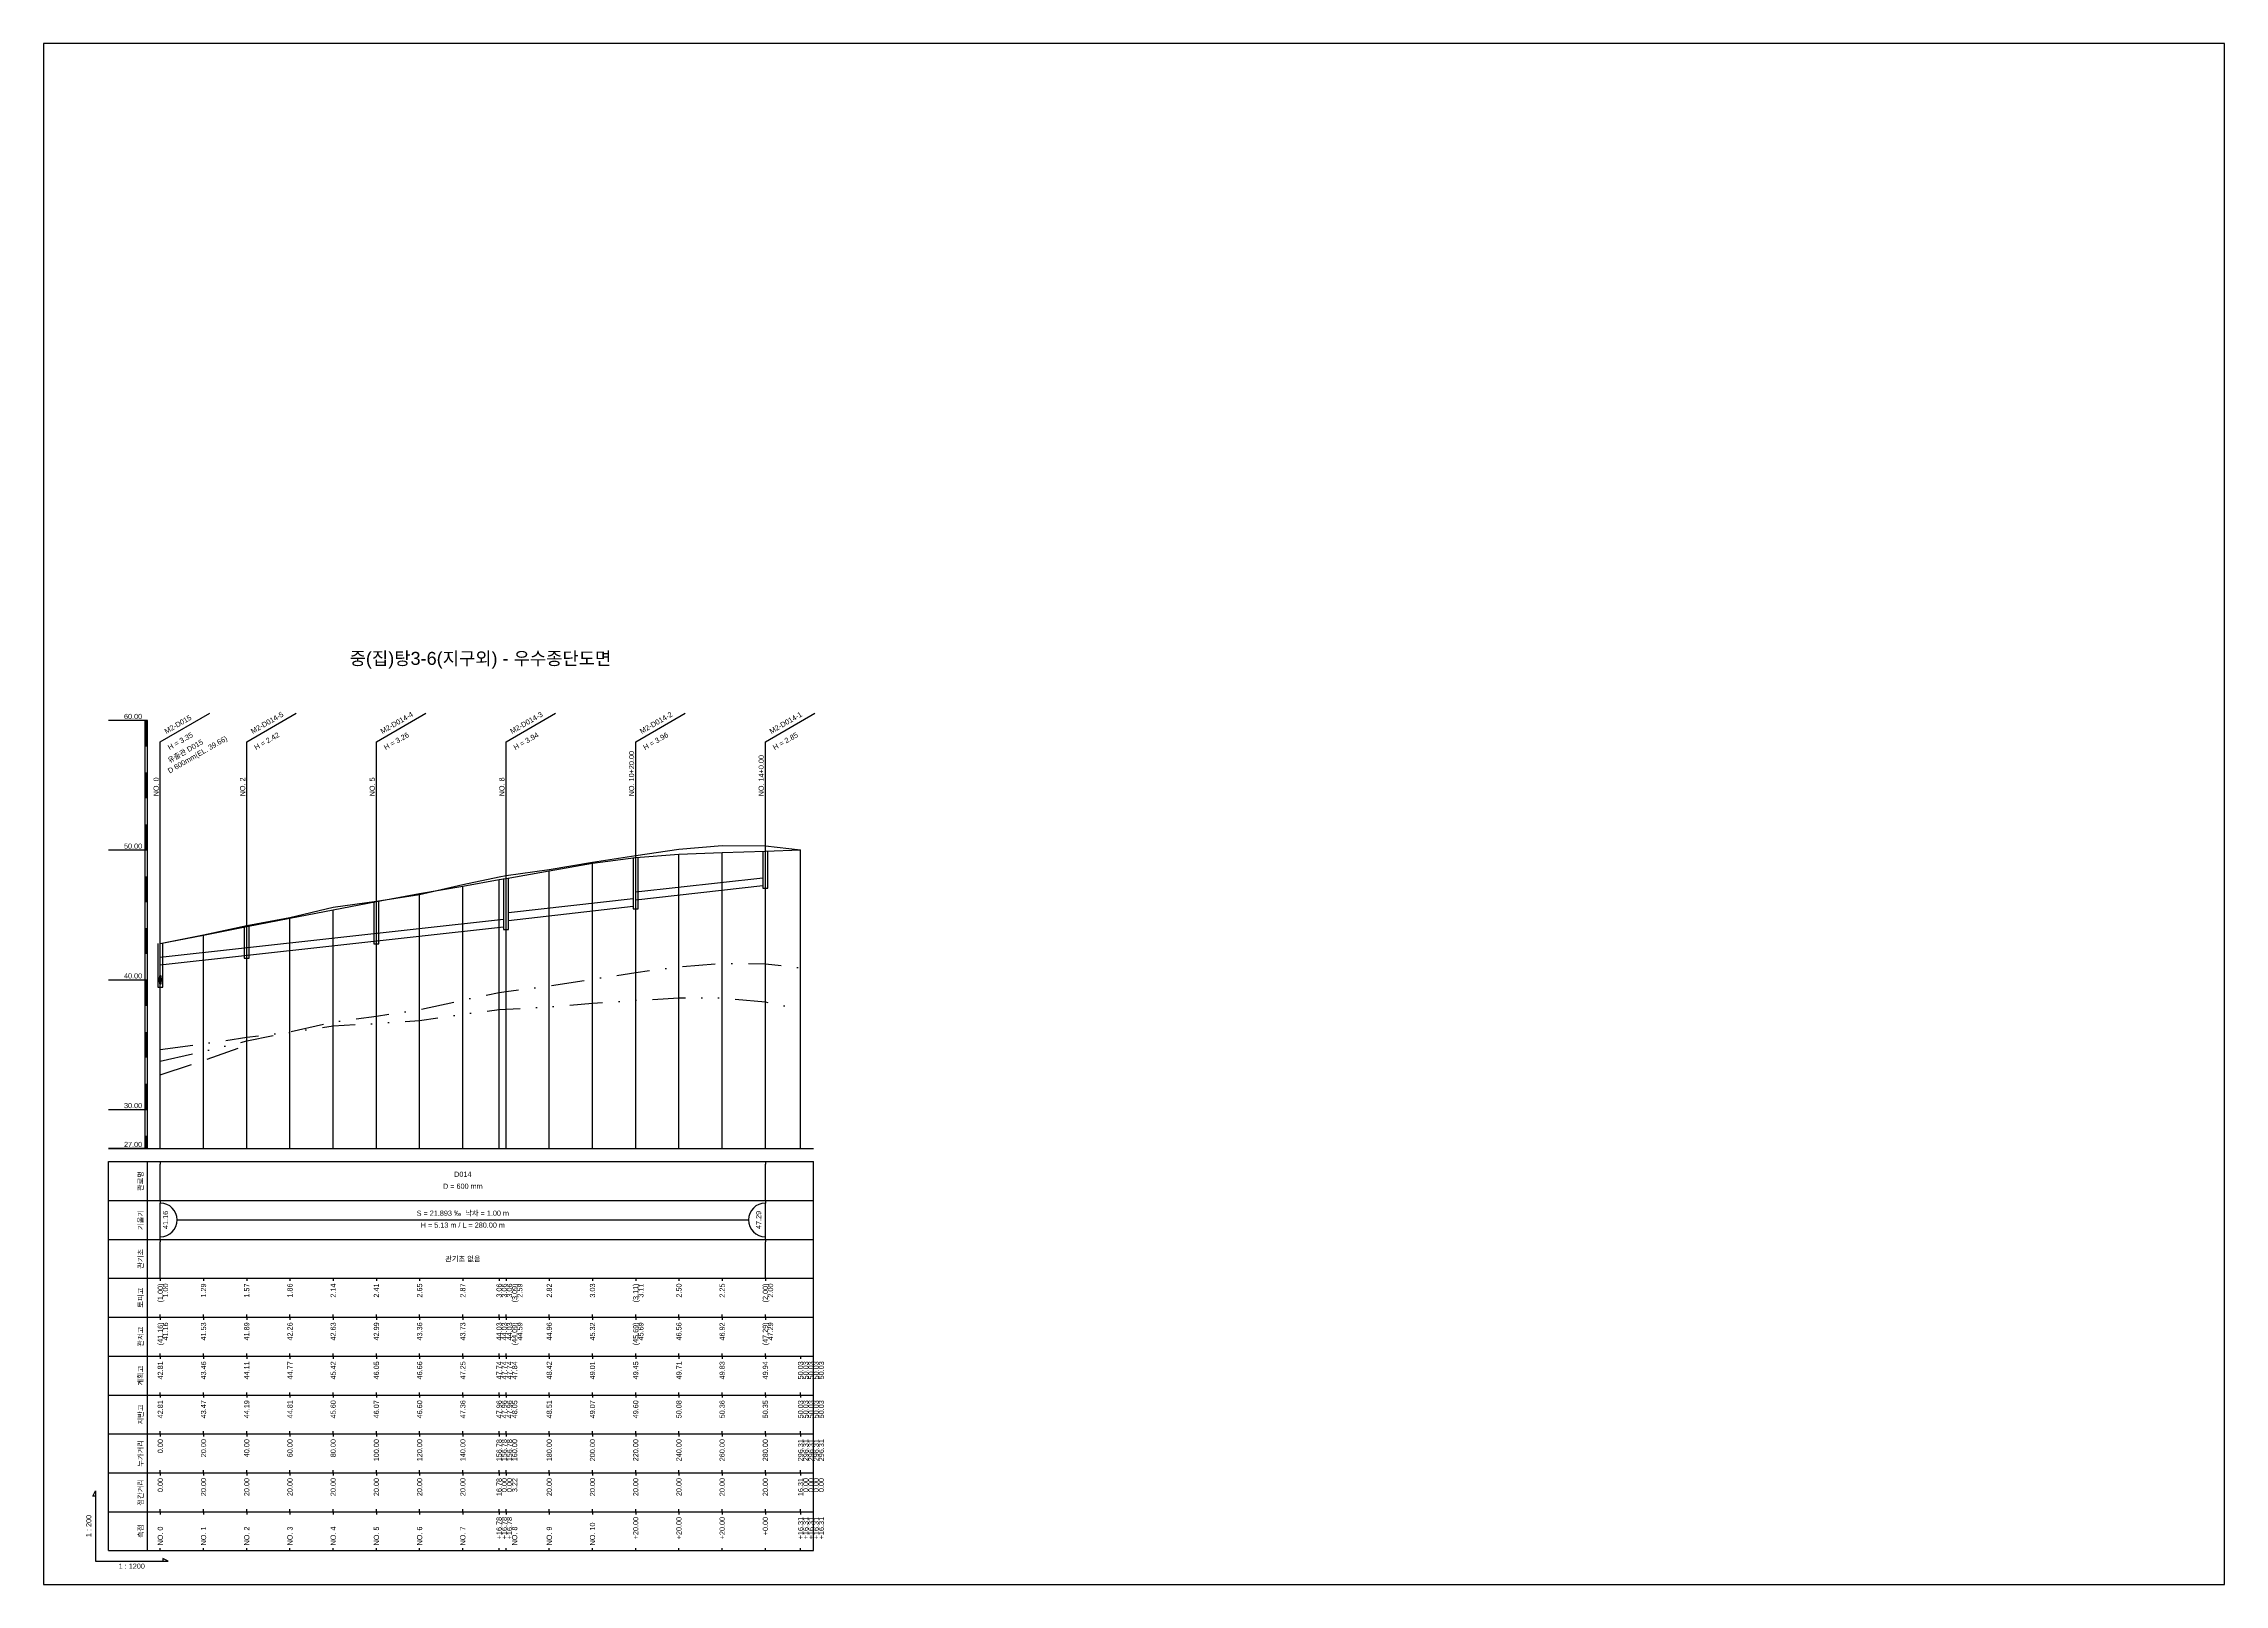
# Model space of a CAD drawing. Header units: millimetres. Extents: x -7351 to 135086, y 1419 to 5643.
# Drawn here: x 47501 to 48342, y 1419 to 2013 of the extents above; entities that cross this region are included whole.
import ezdxf
from ezdxf.enums import TextEntityAlignment as Align

# ---------------------------------------------------------------- set-up
doc = ezdxf.new("R2010")
doc.units = ezdxf.units.MM
for name, pattern in [('BORDER', [44.45, 12.7, -6.35, 12.7, -6.35, 0, -6.35]), ('DASHDOT', [25.4, 12.7, -6.35, 0, -6.35]), ('DIVIDE', [31.75, 12.7, -6.35, 0, -6.35, 0, -6.35])]:
    doc.linetypes.add(name, pattern=pattern)
for name, color, linetype in [('KZ_종단_계획선', 1, 'Continuous'), ('KZ_종단_관로', 4, 'Continuous'), ('KZ_종단_깃발', 7, 'Continuous'), ('KZ_종단_노선명', 7, 'Continuous'), ('KZ_종단_도각', 7, 'Continuous'), ('KZ_종단_맨홀', 4, 'Continuous'), ('KZ_종단_수직선', 7, 'Continuous'), ('KZ_종단_암선1', 56, 'DASHDOT'), ('KZ_종단_암선2', 4, 'DIVIDE'), ('KZ_종단_암선3', 6, 'BORDER'), ('KZ_종단_원형관', 4, 'Continuous'), ('KZ_종단_지반선', 3, 'Continuous'), ('KZ_종단_테이블문자', 7, 'Continuous'), ('KZ_종단_테이블선', 7, 'Continuous'), ('KZ_종단_폴대', 7, 'Continuous')]:
    doc.layers.add(name, color=color, linetype=linetype)
doc.styles.get("Standard").update_dxf_attribs({"font": 'arial.ttf'})

msp = doc.modelspace()

# ---------------------------------------------------------------- linework, layer by layer
at = {"layer": 'KZ_종단_계획선'}
msp.add_lwpolyline([(47546.36, 1666.09), (47563.03, 1669.35), (47579.69, 1672.61), (47596.36, 1675.87), (47613.03, 1679.12), (47629.69, 1682.29), (47646.36, 1685.33), (47663.03, 1688.27), (47677.01, 1690.74), (47677.01, 1690.74), (47677.01, 1690.74), (47679.69, 1691.21), (47696.36, 1694.16), (47713.03, 1697.07), (47729.69, 1699.3), (47746.36, 1700.57), (47763.03, 1701.17), (47779.69, 1701.73), (47793.28, 1702.19), (47793.28, 1702.19), (47793.28, 1702.19), (47793.28, 1702.19), (47793.28, 1702.19)], dxfattribs=at)
at = {"layer": 'KZ_종단_관로'}
for p, q in [((47729.69, 1685.99), (47778.69, 1691.49)), ((47680.69, 1678), (47728.69, 1683.49)), ((47729.69, 1682.99), (47778.69, 1688.49)), ((47546.36, 1660.84), (47678.69, 1675.5)), ((47680.69, 1675), (47728.69, 1680.49)), ((47546.36, 1657.84), (47678.69, 1672.5))]:
    msp.add_line(p, q, dxfattribs=at)
at = {"layer": 'KZ_종단_깃발'}
for p, q in [((47546.36, 1743.85), (47565.41, 1754.85)), ((47579.69, 1743.85), (47598.75, 1754.85)), ((47629.69, 1743.85), (47648.75, 1754.85)), ((47679.69, 1743.85), (47698.75, 1754.85)), ((47729.69, 1743.85), (47748.75, 1754.85)), ((47779.69, 1743.85), (47798.75, 1754.85)), ((47546.36, 1587.04), (47546.36, 1743.85)), ((47579.69, 1587.04), (47579.69, 1743.85)), ((47629.69, 1587.04), (47629.69, 1743.85)), ((47679.69, 1587.04), (47679.69, 1743.85)), ((47729.69, 1587.04), (47729.69, 1743.85)), ((47779.69, 1587.04), (47779.69, 1743.85))]:
    msp.add_line(p, q, dxfattribs=at)
at = {"layer": 'KZ_종단_도각'}
msp.add_lwpolyline([(47501.36, 1419.04), (48342.36, 1419.04), (48342.36, 2013.04), (47501.36, 2013.04)], close=True, dxfattribs=at)
at = {"layer": 'KZ_종단_맨홀'}
for points in [[(47728.69, 1699.3), (47728.69, 1679.49), (47730.69, 1679.49), (47730.69, 1699.3)], [(47778.69, 1701.73), (47778.69, 1687.49), (47780.69, 1687.49), (47780.69, 1701.73)], [(47678.69, 1691.21), (47678.69, 1671.5), (47680.69, 1671.5), (47680.69, 1691.21)], [(47628.69, 1682.29), (47628.69, 1666), (47630.69, 1666), (47630.69, 1682.29)], [(47545.36, 1666.09), (47545.36, 1649.34), (47547.36, 1649.34), (47547.36, 1666.09)], [(47578.69, 1672.61), (47578.69, 1660.5), (47580.69, 1660.5), (47580.69, 1672.61)]]:
    msp.add_lwpolyline(points, dxfattribs=at)
at = {"layer": 'KZ_종단_수직선'}
for p, q in [((47729.69, 1587.04), (47729.69, 1699.3)), ((47746.36, 1587.04), (47746.36, 1700.57)), ((47763.03, 1587.04), (47763.03, 1701.17)), ((47779.69, 1587.04), (47779.69, 1701.73)), ((47793.28, 1587.04), (47793.28, 1702.19)), ((47793.28, 1587.04), (47793.28, 1702.19)), ((47793.28, 1587.04), (47793.28, 1702.19)), ((47793.28, 1587.04), (47793.28, 1702.19)), ((47793.28, 1587.04), (47793.28, 1702.19)), ((47677.01, 1587.04), (47677.01, 1690.74)), ((47677.01, 1587.04), (47677.01, 1690.74)), ((47677.01, 1587.04), (47677.01, 1690.74)), ((47679.69, 1587.04), (47679.69, 1691.21)), ((47696.36, 1587.04), (47696.36, 1694.16)), ((47713.03, 1587.04), (47713.03, 1697.07)), ((47629.69, 1587.04), (47629.69, 1682.29)), ((47646.36, 1587.04), (47646.36, 1685.33)), ((47663.03, 1587.04), (47663.03, 1688.27)), ((47596.36, 1587.04), (47596.36, 1675.87)), ((47613.03, 1587.04), (47613.03, 1679.12)), ((47546.36, 1587.04), (47546.36, 1666.09)), ((47563.03, 1587.04), (47563.03, 1669.35)), ((47579.69, 1587.04), (47579.69, 1672.61))]:
    msp.add_line(p, q, dxfattribs=at)
at = {"layer": 'KZ_종단_암선1', "flags": 128}
msp.add_lwpolyline([(47546.36, 1625.25), (47563.03, 1627.5), (47579.69, 1629.98), (47596.36, 1632.09), (47613.03, 1635.91), (47629.69, 1638.1), (47646.36, 1640.63), (47663.03, 1644.31), (47677.01, 1647.19), (47677.01, 1647.19), (47677.01, 1647.19), (47679.69, 1647.6), (47696.36, 1649.76), (47713.03, 1652.42), (47729.69, 1654.92), (47746.36, 1657.2), (47763.03, 1658.48), (47779.69, 1658.33), (47793.28, 1656.68), (47793.28, 1656.68), (47793.28, 1656.68), (47793.28, 1656.68), (47793.28, 1656.68)], dxfattribs=at)
at = {"layer": 'KZ_종단_암선2', "flags": 128}
msp.add_lwpolyline([(47546.36, 1620.74), (47563.03, 1624.48), (47579.69, 1628.54), (47596.36, 1631.89), (47613.03, 1634.4), (47629.69, 1635.29), (47646.36, 1636.49), (47663.03, 1638.84), (47677.01, 1640.62), (47677.01, 1640.62), (47677.01, 1640.62), (47679.69, 1640.82), (47696.36, 1641.69), (47713.03, 1643.05), (47729.69, 1644.21), (47746.36, 1645.15), (47763.03, 1645.12), (47779.69, 1643.6), (47793.28, 1640.81), (47793.28, 1640.81), (47793.28, 1640.81), (47793.28, 1640.81), (47793.28, 1640.81)], dxfattribs=at)
at = {"layer": 'KZ_종단_암선3', "flags": 128}
msp.add_lwpolyline([(47546.36, 1615.54), (47563.03, 1620.98), (47579.69, 1626.89)], dxfattribs=at)
at = {"layer": 'KZ_종단_원형관'}
for p, q in [((47546.07, 1652.39), (47546.09, 1652.69)), ((47546.07, 1652.09), (47546.07, 1652.39)), ((47546.07, 1651.78), (47546.07, 1652.09)), ((47546.09, 1651.49), (47546.07, 1651.78)), ((47546.09, 1652.69), (47546.11, 1652.96)), ((47546.11, 1651.21), (47546.09, 1651.49)), ((47546.11, 1652.96), (47546.14, 1653.21)), ((47546.14, 1650.96), (47546.11, 1651.21)), ((47546.14, 1653.21), (47546.17, 1653.43)), ((47546.17, 1650.75), (47546.14, 1650.96)), ((47546.17, 1653.43), (47546.21, 1653.6)), ((47546.21, 1650.57), (47546.17, 1650.75)), ((47546.21, 1653.6), (47546.26, 1653.73)), ((47546.26, 1650.44), (47546.21, 1650.57)), ((47546.26, 1653.73), (47546.31, 1653.81)), ((47546.31, 1650.37), (47546.26, 1650.44)), ((47546.31, 1653.81), (47546.36, 1653.84)), ((47546.36, 1650.34), (47546.31, 1650.37)), ((47546.36, 1653.84), (47546.41, 1653.81)), ((47546.41, 1650.37), (47546.36, 1650.34)), ((47546.41, 1653.81), (47546.46, 1653.73)), ((47546.46, 1650.44), (47546.41, 1650.37)), ((47546.46, 1653.73), (47546.51, 1653.6)), ((47546.51, 1650.57), (47546.46, 1650.44)), ((47546.51, 1653.6), (47546.55, 1653.43)), ((47546.55, 1650.75), (47546.51, 1650.57)), ((47546.55, 1653.43), (47546.58, 1653.21)), ((47546.58, 1650.96), (47546.55, 1650.75)), ((47546.58, 1653.21), (47546.61, 1652.96)), ((47546.61, 1651.21), (47546.58, 1650.96)), ((47546.61, 1652.96), (47546.63, 1652.69)), ((47546.63, 1651.49), (47546.61, 1651.21)), ((47546.63, 1652.69), (47546.65, 1652.39)), ((47546.65, 1651.78), (47546.63, 1651.49)), ((47546.65, 1652.39), (47546.65, 1652.09)), ((47546.65, 1652.09), (47546.65, 1651.78))]:
    msp.add_line(p, q, dxfattribs=at)
at = {"layer": 'KZ_종단_지반선', "flags": 128}
msp.add_lwpolyline([(47546.36, 1666.07), (47563.03, 1669.41), (47579.69, 1673), (47596.36, 1676.1), (47613.03, 1680.06), (47629.69, 1682.39), (47646.36, 1685.05), (47663.03, 1688.86), (47677.01, 1691.86), (47677.01, 1691.86), (47677.01, 1691.86), (47679.69, 1692.29), (47696.36, 1694.6), (47713.03, 1697.41), (47729.69, 1700.03), (47746.36, 1702.43), (47763.03, 1703.85), (47779.69, 1703.8), (47793.28, 1702.21), (47793.28, 1702.21), (47793.28, 1702.21), (47793.28, 1702.21), (47793.28, 1702.21)], dxfattribs=at)
at = {"layer": 'KZ_종단_테이블문자'}
for p, q in [((47546.36, 1582.04), (47546.36, 1581.04)), ((47779.69, 1582.04), (47779.69, 1581.04)), ((47546.36, 1568.04), (47546.36, 1581.04)), ((47779.69, 1568.04), (47779.69, 1581.04)), ((47546.36, 1567.04), (47546.36, 1568.04)), ((47546.36, 1567.04), (47546.36, 1566.04)), ((47546.36, 1553.04), (47546.36, 1566.04)), ((47779.69, 1567.04), (47779.69, 1568.04)), ((47779.69, 1567.04), (47779.69, 1566.04)), ((47779.69, 1553.04), (47779.69, 1566.04)), ((47552.78, 1559.54), (47773.28, 1559.54)), ((47546.36, 1552.04), (47546.36, 1553.04)), ((47546.36, 1552.04), (47546.36, 1551.04)), ((47546.36, 1538.04), (47546.36, 1551.04)), ((47779.69, 1552.04), (47779.69, 1553.04)), ((47779.69, 1552.04), (47779.69, 1551.04)), ((47779.69, 1538.04), (47779.69, 1551.04)), ((47546.36, 1537.04), (47546.36, 1538.04)), ((47779.69, 1537.04), (47779.69, 1538.04))]:
    msp.add_line(p, q, dxfattribs=at)
for centre, start, end in [((47546.36, 1559.54), 270, 90), ((47779.69, 1559.54), 90, 270)]:
    msp.add_arc(centre, 6.5, start, end, dxfattribs=at)
at = {"layer": 'KZ_종단_테이블선'}
for p, q in [((47526.36, 1587.04), (47798.28, 1587.04)), ((47526.36, 1567.04), (47526.36, 1582.04)), ((47526.36, 1582.04), (47798.28, 1582.04)), ((47541.36, 1567.04), (47541.36, 1582.04)), ((47798.28, 1567.04), (47798.28, 1582.04)), ((47526.36, 1552.04), (47526.36, 1567.04)), ((47526.36, 1567.04), (47798.28, 1567.04)), ((47541.36, 1552.04), (47541.36, 1567.04)), ((47798.28, 1552.04), (47798.28, 1567.04)), ((47526.36, 1537.04), (47526.36, 1552.04)), ((47526.36, 1552.04), (47798.28, 1552.04)), ((47541.36, 1537.04), (47541.36, 1552.04)), ((47798.28, 1537.04), (47798.28, 1552.04)), ((47526.36, 1522.04), (47526.36, 1537.04)), ((47526.36, 1537.04), (47798.28, 1537.04)), ((47541.36, 1522.04), (47541.36, 1537.04)), ((47546.36, 1537.04), (47546.36, 1536.04)), ((47563.03, 1537.04), (47563.03, 1536.04)), ((47579.69, 1537.04), (47579.69, 1536.04)), ((47596.36, 1537.04), (47596.36, 1536.04)), ((47613.03, 1537.04), (47613.03, 1536.04)), ((47629.69, 1537.04), (47629.69, 1536.04)), ((47646.36, 1537.04), (47646.36, 1536.04)), ((47663.03, 1537.04), (47663.03, 1536.04)), ((47677.01, 1537.04), (47677.01, 1536.04)), ((47677.01, 1537.04), (47677.01, 1536.04)), ((47677.01, 1537.04), (47677.01, 1536.04)), ((47679.69, 1537.04), (47679.69, 1536.04)), ((47696.36, 1537.04), (47696.36, 1536.04)), ((47713.03, 1537.04), (47713.03, 1536.04)), ((47729.69, 1537.04), (47729.69, 1536.04)), ((47746.36, 1537.04), (47746.36, 1536.04)), ((47763.03, 1537.04), (47763.03, 1536.04)), ((47779.69, 1537.04), (47779.69, 1536.04)), ((47798.28, 1522.04), (47798.28, 1537.04)), ((47546.36, 1522.04), (47546.36, 1523.04)), ((47563.03, 1522.04), (47563.03, 1523.04)), ((47579.69, 1522.04), (47579.69, 1523.04)), ((47596.36, 1522.04), (47596.36, 1523.04)), ((47613.03, 1522.04), (47613.03, 1523.04)), ((47629.69, 1522.04), (47629.69, 1523.04)), ((47646.36, 1522.04), (47646.36, 1523.04)), ((47663.03, 1522.04), (47663.03, 1523.04)), ((47677.01, 1522.04), (47677.01, 1523.04)), ((47677.01, 1522.04), (47677.01, 1523.04)), ((47677.01, 1522.04), (47677.01, 1523.04)), ((47679.69, 1522.04), (47679.69, 1523.04)), ((47696.36, 1522.04), (47696.36, 1523.04)), ((47713.03, 1522.04), (47713.03, 1523.04)), ((47729.69, 1522.04), (47729.69, 1523.04)), ((47746.36, 1522.04), (47746.36, 1523.04)), ((47763.03, 1522.04), (47763.03, 1523.04)), ((47779.69, 1522.04), (47779.69, 1523.04)), ((47526.36, 1507.04), (47526.36, 1522.04)), ((47526.36, 1522.04), (47798.28, 1522.04)), ((47541.36, 1507.04), (47541.36, 1522.04)), ((47546.36, 1522.04), (47546.36, 1521.04)), ((47563.03, 1522.04), (47563.03, 1521.04)), ((47579.69, 1522.04), (47579.69, 1521.04)), ((47596.36, 1522.04), (47596.36, 1521.04)), ((47613.03, 1522.04), (47613.03, 1521.04)), ((47629.69, 1522.04), (47629.69, 1521.04)), ((47646.36, 1522.04), (47646.36, 1521.04)), ((47663.03, 1522.04), (47663.03, 1521.04)), ((47677.01, 1522.04), (47677.01, 1521.04)), ((47677.01, 1522.04), (47677.01, 1521.04)), ((47677.01, 1522.04), (47677.01, 1521.04)), ((47679.69, 1522.04), (47679.69, 1521.04)), ((47696.36, 1522.04), (47696.36, 1521.04)), ((47713.03, 1522.04), (47713.03, 1521.04)), ((47729.69, 1522.04), (47729.69, 1521.04)), ((47746.36, 1522.04), (47746.36, 1521.04)), ((47763.03, 1522.04), (47763.03, 1521.04)), ((47779.69, 1522.04), (47779.69, 1521.04)), ((47798.28, 1507.04), (47798.28, 1522.04)), ((47526.36, 1492.04), (47526.36, 1507.04)), ((47526.36, 1507.04), (47798.28, 1507.04)), ((47541.36, 1492.04), (47541.36, 1507.04)), ((47546.36, 1507.04), (47546.36, 1508.04)), ((47546.36, 1507.04), (47546.36, 1506.04)), ((47563.03, 1507.04), (47563.03, 1508.04)), ((47563.03, 1507.04), (47563.03, 1506.04)), ((47579.69, 1507.04), (47579.69, 1508.04)), ((47579.69, 1507.04), (47579.69, 1506.04)), ((47596.36, 1507.04), (47596.36, 1508.04)), ((47596.36, 1507.04), (47596.36, 1506.04)), ((47613.03, 1507.04), (47613.03, 1508.04)), ((47613.03, 1507.04), (47613.03, 1506.04)), ((47629.69, 1507.04), (47629.69, 1508.04)), ((47629.69, 1507.04), (47629.69, 1506.04)), ((47646.36, 1507.04), (47646.36, 1508.04)), ((47646.36, 1507.04), (47646.36, 1506.04)), ((47663.03, 1507.04), (47663.03, 1508.04)), ((47663.03, 1507.04), (47663.03, 1506.04)), ((47677.01, 1507.04), (47677.01, 1508.04)), ((47677.01, 1507.04), (47677.01, 1508.04)), ((47677.01, 1507.04), (47677.01, 1508.04)), ((47677.01, 1507.04), (47677.01, 1506.04)), ((47677.01, 1507.04), (47677.01, 1506.04)), ((47677.01, 1507.04), (47677.01, 1506.04)), ((47679.69, 1507.04), (47679.69, 1508.04)), ((47679.69, 1507.04), (47679.69, 1506.04)), ((47696.36, 1507.04), (47696.36, 1508.04)), ((47696.36, 1507.04), (47696.36, 1506.04)), ((47713.03, 1507.04), (47713.03, 1508.04)), ((47713.03, 1507.04), (47713.03, 1506.04)), ((47729.69, 1507.04), (47729.69, 1508.04)), ((47729.69, 1507.04), (47729.69, 1506.04)), ((47746.36, 1507.04), (47746.36, 1508.04)), ((47746.36, 1507.04), (47746.36, 1506.04)), ((47763.03, 1507.04), (47763.03, 1508.04)), ((47763.03, 1507.04), (47763.03, 1506.04)), ((47779.69, 1507.04), (47779.69, 1508.04)), ((47779.69, 1507.04), (47779.69, 1506.04)), ((47793.28, 1507.04), (47793.28, 1506.04)), ((47793.28, 1507.04), (47793.28, 1506.04)), ((47793.28, 1507.04), (47793.28, 1506.04)), ((47793.28, 1507.04), (47793.28, 1506.04)), ((47793.28, 1507.04), (47793.28, 1506.04)), ((47798.28, 1492.04), (47798.28, 1507.04)), ((47526.36, 1477.04), (47526.36, 1492.04)), ((47526.36, 1492.04), (47798.28, 1492.04)), ((47541.36, 1477.04), (47541.36, 1492.04)), ((47546.36, 1492.04), (47546.36, 1493.04)), ((47546.36, 1492.04), (47546.36, 1491.04)), ((47563.03, 1492.04), (47563.03, 1493.04)), ((47563.03, 1492.04), (47563.03, 1491.04)), ((47579.69, 1492.04), (47579.69, 1493.04)), ((47579.69, 1492.04), (47579.69, 1491.04)), ((47596.36, 1492.04), (47596.36, 1493.04)), ((47596.36, 1492.04), (47596.36, 1491.04)), ((47613.03, 1492.04), (47613.03, 1493.04)), ((47613.03, 1492.04), (47613.03, 1491.04)), ((47629.69, 1492.04), (47629.69, 1493.04)), ((47629.69, 1492.04), (47629.69, 1491.04)), ((47646.36, 1492.04), (47646.36, 1493.04)), ((47646.36, 1492.04), (47646.36, 1491.04)), ((47663.03, 1492.04), (47663.03, 1493.04)), ((47663.03, 1492.04), (47663.03, 1491.04)), ((47677.01, 1492.04), (47677.01, 1493.04)), ((47677.01, 1492.04), (47677.01, 1493.04)), ((47677.01, 1492.04), (47677.01, 1493.04)), ((47677.01, 1492.04), (47677.01, 1491.04)), ((47677.01, 1492.04), (47677.01, 1491.04)), ((47677.01, 1492.04), (47677.01, 1491.04)), ((47679.69, 1492.04), (47679.69, 1493.04)), ((47679.69, 1492.04), (47679.69, 1491.04)), ((47696.36, 1492.04), (47696.36, 1493.04)), ((47696.36, 1492.04), (47696.36, 1491.04)), ((47713.03, 1492.04), (47713.03, 1493.04)), ((47713.03, 1492.04), (47713.03, 1491.04)), ((47729.69, 1492.04), (47729.69, 1493.04)), ((47729.69, 1492.04), (47729.69, 1491.04)), ((47746.36, 1492.04), (47746.36, 1493.04)), ((47746.36, 1492.04), (47746.36, 1491.04)), ((47763.03, 1492.04), (47763.03, 1493.04)), ((47763.03, 1492.04), (47763.03, 1491.04)), ((47779.69, 1492.04), (47779.69, 1493.04)), ((47779.69, 1492.04), (47779.69, 1491.04)), ((47793.28, 1492.04), (47793.28, 1493.04)), ((47793.28, 1492.04), (47793.28, 1493.04)), ((47793.28, 1492.04), (47793.28, 1493.04)), ((47793.28, 1492.04), (47793.28, 1493.04)), ((47793.28, 1492.04), (47793.28, 1493.04)), ((47793.28, 1492.04), (47793.28, 1491.04)), ((47793.28, 1492.04), (47793.28, 1491.04)), ((47793.28, 1492.04), (47793.28, 1491.04)), ((47793.28, 1492.04), (47793.28, 1491.04)), ((47793.28, 1492.04), (47793.28, 1491.04)), ((47798.28, 1477.04), (47798.28, 1492.04)), ((47526.36, 1462.04), (47526.36, 1477.04)), ((47526.36, 1477.04), (47798.28, 1477.04)), ((47541.36, 1462.04), (47541.36, 1477.04)), ((47546.36, 1477.04), (47546.36, 1478.04)), ((47546.36, 1477.04), (47546.36, 1476.04)), ((47563.03, 1477.04), (47563.03, 1478.04)), ((47563.03, 1477.04), (47563.03, 1476.04)), ((47579.69, 1477.04), (47579.69, 1478.04)), ((47579.69, 1477.04), (47579.69, 1476.04)), ((47596.36, 1477.04), (47596.36, 1478.04)), ((47596.36, 1477.04), (47596.36, 1476.04)), ((47613.03, 1477.04), (47613.03, 1478.04)), ((47613.03, 1477.04), (47613.03, 1476.04)), ((47629.69, 1477.04), (47629.69, 1478.04)), ((47629.69, 1477.04), (47629.69, 1476.04)), ((47646.36, 1477.04), (47646.36, 1478.04)), ((47646.36, 1477.04), (47646.36, 1476.04)), ((47663.03, 1477.04), (47663.03, 1478.04)), ((47663.03, 1477.04), (47663.03, 1476.04)), ((47677.01, 1477.04), (47677.01, 1478.04)), ((47677.01, 1477.04), (47677.01, 1478.04)), ((47677.01, 1477.04), (47677.01, 1478.04)), ((47677.01, 1477.04), (47677.01, 1476.04)), ((47677.01, 1477.04), (47677.01, 1476.04)), ((47677.01, 1477.04), (47677.01, 1476.04)), ((47679.69, 1477.04), (47679.69, 1478.04)), ((47679.69, 1477.04), (47679.69, 1476.04)), ((47696.36, 1477.04), (47696.36, 1478.04)), ((47696.36, 1477.04), (47696.36, 1476.04)), ((47713.03, 1477.04), (47713.03, 1478.04)), ((47713.03, 1477.04), (47713.03, 1476.04)), ((47729.69, 1477.04), (47729.69, 1478.04)), ((47729.69, 1477.04), (47729.69, 1476.04)), ((47746.36, 1477.04), (47746.36, 1478.04)), ((47746.36, 1477.04), (47746.36, 1476.04)), ((47763.03, 1477.04), (47763.03, 1478.04)), ((47763.03, 1477.04), (47763.03, 1476.04)), ((47779.69, 1477.04), (47779.69, 1478.04)), ((47779.69, 1477.04), (47779.69, 1476.04)), ((47793.28, 1477.04), (47793.28, 1478.04)), ((47793.28, 1477.04), (47793.28, 1478.04)), ((47793.28, 1477.04), (47793.28, 1478.04)), ((47793.28, 1477.04), (47793.28, 1478.04)), ((47793.28, 1477.04), (47793.28, 1478.04)), ((47793.28, 1477.04), (47793.28, 1476.04)), ((47793.28, 1477.04), (47793.28, 1476.04)), ((47793.28, 1477.04), (47793.28, 1476.04)), ((47793.28, 1477.04), (47793.28, 1476.04)), ((47793.28, 1477.04), (47793.28, 1476.04)), ((47798.28, 1462.04), (47798.28, 1477.04)), ((47526.36, 1447.04), (47526.36, 1462.04)), ((47526.36, 1462.04), (47798.28, 1462.04)), ((47541.36, 1447.04), (47541.36, 1462.04)), ((47546.36, 1462.04), (47546.36, 1463.04)), ((47546.36, 1462.04), (47546.36, 1461.04)), ((47563.03, 1462.04), (47563.03, 1463.04)), ((47563.03, 1462.04), (47563.03, 1461.04)), ((47579.69, 1462.04), (47579.69, 1463.04)), ((47579.69, 1462.04), (47579.69, 1461.04)), ((47596.36, 1462.04), (47596.36, 1463.04)), ((47596.36, 1462.04), (47596.36, 1461.04)), ((47613.03, 1462.04), (47613.03, 1463.04)), ((47613.03, 1462.04), (47613.03, 1461.04)), ((47629.69, 1462.04), (47629.69, 1463.04)), ((47629.69, 1462.04), (47629.69, 1461.04)), ((47646.36, 1462.04), (47646.36, 1463.04)), ((47646.36, 1462.04), (47646.36, 1461.04)), ((47663.03, 1462.04), (47663.03, 1463.04)), ((47663.03, 1462.04), (47663.03, 1461.04)), ((47677.01, 1462.04), (47677.01, 1463.04)), ((47677.01, 1462.04), (47677.01, 1463.04)), ((47677.01, 1462.04), (47677.01, 1463.04)), ((47677.01, 1462.04), (47677.01, 1461.04)), ((47677.01, 1462.04), (47677.01, 1461.04)), ((47677.01, 1462.04), (47677.01, 1461.04)), ((47679.69, 1462.04), (47679.69, 1463.04)), ((47679.69, 1462.04), (47679.69, 1461.04)), ((47696.36, 1462.04), (47696.36, 1463.04)), ((47696.36, 1462.04), (47696.36, 1461.04)), ((47713.03, 1462.04), (47713.03, 1463.04)), ((47713.03, 1462.04), (47713.03, 1461.04)), ((47729.69, 1462.04), (47729.69, 1463.04)), ((47729.69, 1462.04), (47729.69, 1461.04)), ((47746.36, 1462.04), (47746.36, 1463.04)), ((47746.36, 1462.04), (47746.36, 1461.04)), ((47763.03, 1462.04), (47763.03, 1463.04)), ((47763.03, 1462.04), (47763.03, 1461.04)), ((47779.69, 1462.04), (47779.69, 1463.04)), ((47779.69, 1462.04), (47779.69, 1461.04)), ((47793.28, 1462.04), (47793.28, 1463.04)), ((47793.28, 1462.04), (47793.28, 1463.04)), ((47793.28, 1462.04), (47793.28, 1463.04)), ((47793.28, 1462.04), (47793.28, 1463.04)), ((47793.28, 1462.04), (47793.28, 1463.04)), ((47793.28, 1462.04), (47793.28, 1461.04)), ((47793.28, 1462.04), (47793.28, 1461.04)), ((47793.28, 1462.04), (47793.28, 1461.04)), ((47793.28, 1462.04), (47793.28, 1461.04)), ((47793.28, 1462.04), (47793.28, 1461.04)), ((47798.28, 1447.04), (47798.28, 1462.04)), ((47526.36, 1432.04), (47526.36, 1447.04)), ((47526.36, 1447.04), (47798.28, 1447.04)), ((47541.36, 1432.04), (47541.36, 1447.04)), ((47546.36, 1447.04), (47546.36, 1448.04)), ((47546.36, 1447.04), (47546.36, 1446.04)), ((47563.03, 1447.04), (47563.03, 1448.04)), ((47563.03, 1447.04), (47563.03, 1446.04)), ((47579.69, 1447.04), (47579.69, 1448.04)), ((47579.69, 1447.04), (47579.69, 1446.04)), ((47596.36, 1447.04), (47596.36, 1448.04)), ((47596.36, 1447.04), (47596.36, 1446.04)), ((47613.03, 1447.04), (47613.03, 1448.04)), ((47613.03, 1447.04), (47613.03, 1446.04)), ((47629.69, 1447.04), (47629.69, 1448.04)), ((47629.69, 1447.04), (47629.69, 1446.04)), ((47646.36, 1447.04), (47646.36, 1448.04)), ((47646.36, 1447.04), (47646.36, 1446.04)), ((47663.03, 1447.04), (47663.03, 1448.04)), ((47663.03, 1447.04), (47663.03, 1446.04)), ((47677.01, 1447.04), (47677.01, 1448.04)), ((47677.01, 1447.04), (47677.01, 1448.04)), ((47677.01, 1447.04), (47677.01, 1448.04)), ((47677.01, 1447.04), (47677.01, 1446.04)), ((47677.01, 1447.04), (47677.01, 1446.04)), ((47677.01, 1447.04), (47677.01, 1446.04)), ((47679.69, 1447.04), (47679.69, 1448.04)), ((47679.69, 1447.04), (47679.69, 1446.04)), ((47696.36, 1447.04), (47696.36, 1448.04)), ((47696.36, 1447.04), (47696.36, 1446.04)), ((47713.03, 1447.04), (47713.03, 1448.04)), ((47713.03, 1447.04), (47713.03, 1446.04)), ((47729.69, 1447.04), (47729.69, 1448.04)), ((47729.69, 1447.04), (47729.69, 1446.04)), ((47746.36, 1447.04), (47746.36, 1448.04)), ((47746.36, 1447.04), (47746.36, 1446.04)), ((47763.03, 1447.04), (47763.03, 1448.04)), ((47763.03, 1447.04), (47763.03, 1446.04)), ((47779.69, 1447.04), (47779.69, 1448.04)), ((47779.69, 1447.04), (47779.69, 1446.04)), ((47793.28, 1447.04), (47793.28, 1448.04)), ((47793.28, 1447.04), (47793.28, 1448.04)), ((47793.28, 1447.04), (47793.28, 1448.04)), ((47793.28, 1447.04), (47793.28, 1448.04)), ((47793.28, 1447.04), (47793.28, 1448.04)), ((47793.28, 1447.04), (47793.28, 1446.04)), ((47793.28, 1447.04), (47793.28, 1446.04)), ((47793.28, 1447.04), (47793.28, 1446.04)), ((47793.28, 1447.04), (47793.28, 1446.04)), ((47793.28, 1447.04), (47793.28, 1446.04)), ((47798.28, 1432.04), (47798.28, 1447.04)), ((47526.36, 1432.04), (47798.28, 1432.04)), ((47546.36, 1432.04), (47546.36, 1433.04)), ((47563.03, 1432.04), (47563.03, 1433.04)), ((47579.69, 1432.04), (47579.69, 1433.04)), ((47596.36, 1432.04), (47596.36, 1433.04)), ((47613.03, 1432.04), (47613.03, 1433.04)), ((47629.69, 1432.04), (47629.69, 1433.04)), ((47646.36, 1432.04), (47646.36, 1433.04)), ((47663.03, 1432.04), (47663.03, 1433.04)), ((47677.01, 1432.04), (47677.01, 1433.04)), ((47677.01, 1432.04), (47677.01, 1433.04)), ((47677.01, 1432.04), (47677.01, 1433.04)), ((47679.69, 1432.04), (47679.69, 1433.04)), ((47696.36, 1432.04), (47696.36, 1433.04)), ((47713.03, 1432.04), (47713.03, 1433.04)), ((47729.69, 1432.04), (47729.69, 1433.04)), ((47746.36, 1432.04), (47746.36, 1433.04)), ((47763.03, 1432.04), (47763.03, 1433.04)), ((47779.69, 1432.04), (47779.69, 1433.04)), ((47793.28, 1432.04), (47793.28, 1433.04)), ((47793.28, 1432.04), (47793.28, 1433.04)), ((47793.28, 1432.04), (47793.28, 1433.04)), ((47793.28, 1432.04), (47793.28, 1433.04)), ((47793.28, 1432.04), (47793.28, 1433.04))]:
    msp.add_line(p, q, dxfattribs=at)
msp.add_lwpolyline([(47521.36, 1453.04), (47520.36, 1453.04), (47521.36, 1455.04), (47521.36, 1428.04), (47549.36, 1428.04), (47547.36, 1429.04), (47547.36, 1428.04)], dxfattribs=at)
at = {"layer": 'KZ_종단_폴대'}
for p, q in [((47541.36, 1752.04), (47526.36, 1752.04)), ((47541.36, 1702.04), (47526.36, 1702.04)), ((47541.36, 1652.04), (47526.36, 1652.04)), ((47541.36, 1602.04), (47526.36, 1602.04)), ((47541.36, 1587.04), (47526.36, 1587.04))]:
    msp.add_line(p, q, dxfattribs=at)
for points in [[(47540.86, 1742.04, 1, 1, 0), (47540.86, 1752.04, 1, 1, 0)], [(47540.86, 1722.04, 1, 1, 0), (47540.86, 1732.04, 1, 1, 0)], [(47540.86, 1702.04, 1, 1, 0), (47540.86, 1712.04, 1, 1, 0)], [(47540.86, 1682.04, 1, 1, 0), (47540.86, 1692.04, 1, 1, 0)], [(47540.86, 1662.04, 1, 1, 0), (47540.86, 1672.04, 1, 1, 0)], [(47540.86, 1642.04, 1, 1, 0), (47540.86, 1652.04, 1, 1, 0)], [(47540.86, 1622.04, 1, 1, 0), (47540.86, 1632.04, 1, 1, 0)], [(47540.86, 1602.04, 1, 1, 0), (47540.86, 1612.04, 1, 1, 0)], [(47540.86, 1587.04, 1, 1, 0), (47540.86, 1592.04, 1, 1, 0)]]:
    msp.add_lwpolyline(points, format="xyseb", dxfattribs=at)
msp.add_lwpolyline([(47541.36, 1587.04), (47541.36, 1752.04), (47540.36, 1752.04), (47540.36, 1587.04), (47541.36, 1587.04)], dxfattribs=at)

# ---------------------------------------------------------------- texts
at = {"layer": 'KZ_종단_깃발'}
for s, rotation, p in [('M2-D015', 30, (47548.96, 1746.35)), ('M2-D014-5', 30, (47582.29, 1746.35)), ('M2-D014-4', 30, (47632.29, 1746.35)), ('M2-D014-3', 30, (47682.29, 1746.35)), ('M2-D014-2', 30, (47732.29, 1746.35)), ('M2-D014-1', 30, (47782.29, 1746.35)), ('NO. 10+20.00', 90, (47729.69, 1722.85)), ('NO. 14+0.00', 90, (47779.69, 1722.85)), ('NO. 0', 90, (47546.36, 1722.85)), ('NO. 2', 90, (47579.69, 1722.85)), ('NO. 5', 90, (47629.69, 1722.85)), ('NO. 8', 90, (47679.69, 1722.85))]:
    msp.add_text(s, height=2, rotation=rotation, dxfattribs=at).set_placement(p, align=Align.BOTTOM_LEFT)
for s, p in [('H = 3.35', (47548.96, 1742.35)), ('D 600mm(EL. 39.66)', (47548.96, 1733.35)), ('유출관 D015', (47548.96, 1737.35)), ('H = 2.42', (47582.29, 1742.35)), ('H = 3.26', (47632.29, 1742.35)), ('H = 3.94', (47682.29, 1742.35)), ('H = 3.96', (47732.29, 1742.35)), ('H = 2.85', (47782.29, 1742.35))]:
    msp.add_text(s, height=2, rotation=30, dxfattribs=at).set_placement(p, align=Align.TOP_LEFT)
at = {"layer": 'KZ_종단_노선명'}
msp.add_text('중(집)탕3-6(지구외) - 우수종단도면', height=5, dxfattribs=at).set_placement((47669.82, 1772.04), align=Align.BOTTOM_CENTER)
at = {"layer": 'KZ_종단_테이블문자'}
for s, p in [('D = 600 mm', (47663.03, 1573.54)), ('H = 5.13 m / L = 280.00 m', (47663.03, 1558.54))]:
    msp.add_text(s, height=2, dxfattribs=at).set_placement(p, align=Align.TOP_CENTER)
for s, p in [('D014', (47663.03, 1575.54)), ('S = 21.893 ‰  낙차 = 1.00 m', (47663.03, 1560.54))]:
    msp.add_text(s, height=2, dxfattribs=at).set_placement(p, align=Align.BOTTOM_CENTER)
msp.add_text('41.16', height=2, rotation=90, dxfattribs=at).set_placement((47547.36, 1559.54), align=Align.TOP_CENTER)
msp.add_text('47.29', height=2, rotation=90, dxfattribs=at).set_placement((47778.69, 1559.54), align=Align.BOTTOM_CENTER)
msp.add_text('관기초 없음', height=2, dxfattribs=at).set_placement((47663.03, 1544.54), align=Align.MIDDLE_CENTER)
for s, p in [('(1.00)', (47546.36, 1535.04)), ('1.00', (47548.36, 1535.04)), ('1.29', (47563.03, 1535.04)), ('1.57', (47579.69, 1535.04)), ('1.86', (47596.36, 1535.04)), ('2.14', (47613.03, 1535.04)), ('2.41', (47629.69, 1535.04)), ('2.65', (47646.36, 1535.04)), ('2.87', (47663.03, 1535.04)), ('3.06', (47677.01, 1535.04)), ('3.06', (47679.01, 1535.04)), ('3.06', (47681.01, 1535.04)), ('(3.09)', (47683.01, 1535.04)), ('2.59', (47685.01, 1535.04)), ('2.82', (47696.36, 1535.04)), ('3.03', (47713.03, 1535.04)), ('(3.11)', (47729.69, 1535.04)), ('3.11', (47731.69, 1535.04)), ('2.50', (47746.36, 1535.04)), ('2.25', (47763.03, 1535.04)), ('(2.00)', (47779.69, 1535.04)), ('2.00', (47781.69, 1535.04)), ('(41.16)', (47546.36, 1520.04)), ('41.16', (47548.36, 1520.04)), ('41.53', (47563.03, 1520.04)), ('41.89', (47579.69, 1520.04)), ('42.26', (47596.36, 1520.04)), ('42.63', (47613.03, 1520.04)), ('42.99', (47629.69, 1520.04)), ('43.36', (47646.36, 1520.04)), ('43.73', (47663.03, 1520.04)), ('44.03', (47677.01, 1520.04)), ('44.03', (47679.01, 1520.04)), ('44.03', (47681.01, 1520.04)), ('(44.09)', (47683.01, 1520.04)), ('44.59', (47685.01, 1520.04)), ('44.96', (47696.36, 1520.04)), ('45.32', (47713.03, 1520.04)), ('(45.69)', (47729.69, 1520.04)), ('45.69', (47731.69, 1520.04)), ('46.56', (47746.36, 1520.04)), ('46.92', (47763.03, 1520.04)), ('(47.29)', (47779.69, 1520.04)), ('47.29', (47781.69, 1520.04)), ('42.81', (47546.36, 1505.04)), ('43.46', (47563.03, 1505.04)), ('44.11', (47579.69, 1505.04)), ('44.77', (47596.36, 1505.04)), ('45.42', (47613.03, 1505.04)), ('46.05', (47629.69, 1505.04)), ('46.66', (47646.36, 1505.04)), ('47.25', (47663.03, 1505.04)), ('47.74', (47677.01, 1505.04)), ('47.74', (47679.01, 1505.04)), ('47.74', (47681.01, 1505.04)), ('47.84', (47683.01, 1505.04)), ('48.42', (47696.36, 1505.04)), ('49.01', (47713.03, 1505.04)), ('49.45', (47729.69, 1505.04)), ('49.71', (47746.36, 1505.04)), ('49.83', (47763.03, 1505.04)), ('49.94', (47779.69, 1505.04)), ('50.03', (47793.28, 1505.04)), ('50.03', (47795.28, 1505.04)), ('50.03', (47797.28, 1505.04)), ('50.03', (47799.28, 1505.04)), ('50.03', (47801.28, 1505.04)), ('42.81', (47546.36, 1490.04)), ('43.47', (47563.03, 1490.04)), ('44.19', (47579.69, 1490.04)), ('44.81', (47596.36, 1490.04)), ('45.60', (47613.03, 1490.04)), ('46.07', (47629.69, 1490.04)), ('46.60', (47646.36, 1490.04)), ('47.36', (47663.03, 1490.04)), ('47.96', (47677.01, 1490.04)), ('47.96', (47679.01, 1490.04)), ('47.96', (47681.01, 1490.04)), ('48.05', (47683.01, 1490.04)), ('48.51', (47696.36, 1490.04)), ('49.07', (47713.03, 1490.04)), ('49.60', (47729.69, 1490.04)), ('50.08', (47746.36, 1490.04)), ('50.36', (47763.03, 1490.04)), ('50.35', (47779.69, 1490.04)), ('50.03', (47793.28, 1490.04)), ('50.03', (47795.28, 1490.04)), ('50.03', (47797.28, 1490.04)), ('50.03', (47799.28, 1490.04)), ('50.03', (47801.28, 1490.04)), ('0.00', (47546.36, 1475.04)), ('20.00', (47563.03, 1475.04)), ('40.00', (47579.69, 1475.04)), ('60.00', (47596.36, 1475.04)), ('80.00', (47613.03, 1475.04)), ('100.00', (47629.69, 1475.04)), ('120.00', (47646.36, 1475.04)), ('140.00', (47663.03, 1475.04)), ('156.78', (47677.01, 1475.04)), ('156.78', (47679.01, 1475.04)), ('156.78', (47681.01, 1475.04)), ('160.00', (47683.01, 1475.04)), ('180.00', (47696.36, 1475.04)), ('200.00', (47713.03, 1475.04)), ('220.00', (47729.69, 1475.04)), ('240.00', (47746.36, 1475.04)), ('260.00', (47763.03, 1475.04)), ('280.00', (47779.69, 1475.04)), ('296.31', (47793.28, 1475.04)), ('296.31', (47795.28, 1475.04)), ('296.31', (47797.28, 1475.04)), ('296.31', (47799.28, 1475.04)), ('296.31', (47801.28, 1475.04)), ('0.00', (47546.36, 1460.04)), ('20.00', (47563.03, 1460.04)), ('20.00', (47579.69, 1460.04)), ('20.00', (47596.36, 1460.04)), ('20.00', (47613.03, 1460.04)), ('20.00', (47629.69, 1460.04)), ('20.00', (47646.36, 1460.04)), ('20.00', (47663.03, 1460.04)), ('16.78', (47677.01, 1460.04)), ('0.00', (47679.01, 1460.04)), ('0.00', (47681.01, 1460.04)), ('3.22', (47683.01, 1460.04)), ('20.00', (47696.36, 1460.04)), ('20.00', (47713.03, 1460.04)), ('20.00', (47729.69, 1460.04)), ('20.00', (47746.36, 1460.04)), ('20.00', (47763.03, 1460.04)), ('20.00', (47779.69, 1460.04)), ('16.31', (47793.28, 1460.04)), ('0.00', (47795.28, 1460.04)), ('0.00', (47797.28, 1460.04)), ('0.00', (47799.28, 1460.04)), ('0.00', (47801.28, 1460.04)), ('+16.78', (47677.01, 1445.04)), ('+16.78', (47679.01, 1445.04)), ('+16.78', (47681.01, 1445.04)), ('+20.00', (47729.69, 1445.04)), ('+20.00', (47746.36, 1445.04)), ('+20.00', (47763.03, 1445.04)), ('+0.00', (47779.69, 1445.04)), ('+16.31', (47793.28, 1445.04)), ('+16.31', (47795.28, 1445.04)), ('+16.31', (47797.28, 1445.04)), ('+16.31', (47799.28, 1445.04)), ('+16.31', (47801.28, 1445.04))]:
    msp.add_text(s, height=2, rotation=90, dxfattribs=at).set_placement(p, align=Align.MIDDLE_RIGHT)
for s, p in [('NO. 0', (47546.36, 1434.04)), ('NO. 1', (47563.03, 1434.04)), ('NO. 2', (47579.69, 1434.04)), ('NO. 3', (47596.36, 1434.04)), ('NO. 4', (47613.03, 1434.04)), ('NO. 5', (47629.69, 1434.04)), ('NO. 6', (47646.36, 1434.04)), ('NO. 7', (47663.03, 1434.04)), ('NO. 8', (47683.01, 1434.04)), ('NO. 9', (47696.36, 1434.04)), ('NO. 10', (47713.03, 1434.04))]:
    msp.add_text(s, height=2, rotation=90, dxfattribs=at).set_placement(p, align=Align.MIDDLE_LEFT)
at = {"layer": 'KZ_종단_테이블선'}
for s, p in [('관로명', (47540.36, 1574.54)), ('기울기', (47540.36, 1559.54)), ('관기초', (47540.36, 1544.54)), ('토피고', (47540.36, 1529.54)), ('관저고', (47540.36, 1514.54)), ('계획고', (47540.36, 1499.54)), ('지반고', (47540.36, 1484.54)), ('누가거리', (47540.36, 1469.54)), ('점간거리', (47540.36, 1454.54)), ('1 : 200', (47520.36, 1441.54)), ('측점', (47540.36, 1439.54))]:
    msp.add_text(s, height=2, rotation=90, dxfattribs=at).set_placement(p, align=Align.BOTTOM_CENTER)
msp.add_text('1 : 1200', height=2, dxfattribs=at).set_placement((47535.36, 1427.04), align=Align.TOP_CENTER)
at = {"layer": 'KZ_종단_폴대'}
for s, p in [('60.00', (47539.36, 1752.04)), ('50.00', (47539.36, 1702.04)), ('40.00', (47539.36, 1652.04)), ('30.00', (47539.36, 1602.04)), ('27.00', (47539.36, 1587.04))]:
    msp.add_text(s, height=2, dxfattribs=at).set_placement(p, align=Align.BOTTOM_RIGHT)

doc.saveas('drawing.dxf')
